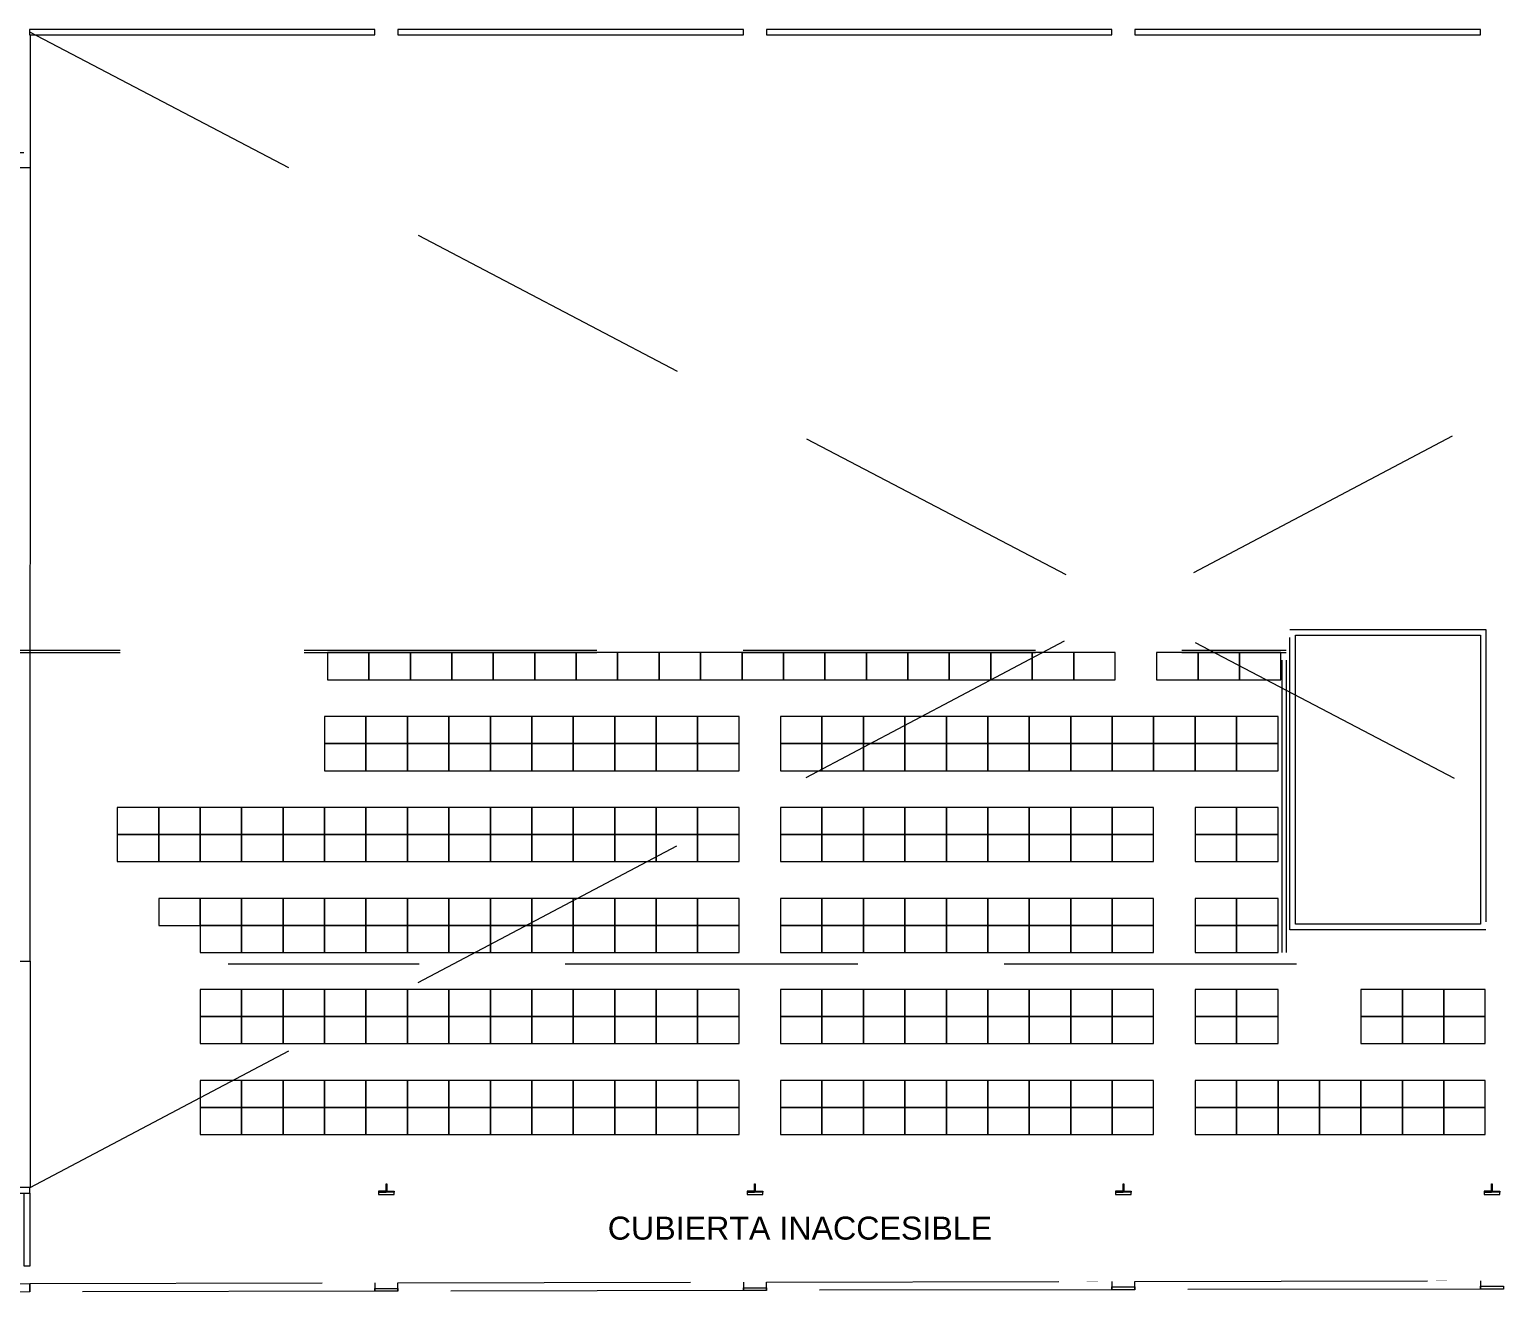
# Model space of a CAD drawing. Header units: millimetres. Extents: x 94 to 213, y 50 to 116.
# Drawn here: x 120.07 to 152.03, y 49.66 to 77.1 of the extents above; entities that cross this region are included whole.
import ezdxf

# ---------------------------------------------------------------- set-up
doc = ezdxf.new("R2010")
doc.units = ezdxf.units.MM
doc.linetypes.add('HIDDEN', pattern=[9.525, 6.35, -3.175])
for name, color, linetype, lineweight in [('OCASA_TODAS_r08$0$LINEA_DE_PROYECCION', 252, 'HIDDEN', 15), ('OCASA_TODAS_r08$0$MURO BLOQUE CEMENTO 12', 252, 'Continuous', 20), ('OCASA_TODAS_r08$0$MURO BLOQUE CEMENTO 18', 252, 'Continuous', 20), ('OCASA_TODAS_r08$0$REVOQUES', 251, 'Continuous', 15), ('OCASA_TODAS_r08$0$SOLADOS', 8, 'Continuous', 15)]:
    doc.layers.add(name, color=color, linetype=linetype, lineweight=lineweight)
doc.styles.add('OCASA_TODAS_r08$0$Standard', font='txt')

msp = doc.modelspace()

# ---------------------------------------------------------------- linework, layer by layer
at = {"layer": 'OCASA_TODAS_r08$0$LINEA_DE_PROYECCION'}
for p, q in [((120.072315, 77.051791), (167.822211, 52.022006)), ((120.09109, 51.946998, -0.000011), (167.572319, 77.051825)), ((119.724556, 63.620285, -0.000016), (122.03907, 63.620306, -0.000016)), ((126.03907, 63.620343, -0.000008), (147.355181, 63.620536, -0.000008)), ((147.265519, 57.047547, -0.000008), (147.265519, 63.727464, -0.000008)), ((147.365519, 57.047547, -0.000008), (147.365519, 63.827464, -0.000008)), ((119.724555, 63.563547, -0.000016), (122.03907, 63.563547, -0.000016)), ((126.03907, 63.563547, -0.000008), (147.355181, 63.563547, -0.000008)), ((116.507951, 56.862646), (120.09109, 56.862479)), ((120.09109, 56.862479), (120.09109, 51.946998)), ((147.580522, 56.799414, -0.000008), (124.386112, 56.799414, -0.000008))]:
    msp.add_line(p, q, dxfattribs=at)
for points, elevation in [([(147.435169, 64.063547), (151.691833, 64.063547), (151.691833, 57.542423), (147.435169, 57.542423)], -0.000008), ([(147.555169, 63.943547), (151.571833, 63.943547), (151.571833, 57.662423), (147.555169, 57.662423)], -0.000008), ([(127.812817, 52.023899), (127.812817, 52.023899), (127.812817, 51.865998), (127.652817, 51.865998), (127.652817, 51.845998), (127.812817, 51.845998)], -0.000011), ([(127.830099, 52.023899), (127.830099, 52.023899), (127.830099, 51.865998), (127.990099, 51.865998), (127.990099, 51.845998), (127.830099, 51.845998)], -0.000011)]:
    msp.add_lwpolyline(points, close=True, dxfattribs=dict(at, elevation=elevation))
for points, elevation in [([(127.441758, 63.563547), (126.541758, 63.563547), (126.541758, 62.975547), (127.441758, 62.975547), (127.441758, 63.563547)], -0.000008), ([(128.341758, 63.563547), (127.441758, 63.563547), (127.441758, 62.975547), (128.341758, 62.975547), (128.341758, 63.563547)], -0.000008), ([(129.241758, 63.563547), (128.341758, 63.563547), (128.341758, 62.975547), (129.241758, 62.975547), (129.241758, 63.563547)], -0.000008), ([(130.141758, 63.563547), (129.241758, 63.563547), (129.241758, 62.975547), (130.141758, 62.975547), (130.141758, 63.563547)], -0.000008), ([(131.041758, 63.563547), (130.141758, 63.563547), (130.141758, 62.975547), (131.041758, 62.975547), (131.041758, 63.563547)], -0.000008), ([(131.941758, 63.563547), (131.041758, 63.563547), (131.041758, 62.975547), (131.941758, 62.975547), (131.941758, 63.563547)], -0.000008), ([(132.841758, 63.563547), (131.941758, 63.563547), (131.941758, 62.975547), (132.841758, 62.975547), (132.841758, 63.563547)], -0.000008), ([(133.741758, 63.563547), (132.841758, 63.563547), (132.841758, 62.975547), (133.741758, 62.975547), (133.741758, 63.563547)], -0.000008), ([(134.641758, 63.563547), (133.741758, 63.563547), (133.741758, 62.975547), (134.641758, 62.975547), (134.641758, 63.563547)], -0.000008), ([(135.541758, 63.563547), (134.641758, 63.563547), (134.641758, 62.975547), (135.541758, 62.975547), (135.541758, 63.563547)], -0.000008), ([(136.441758, 63.563547), (135.541758, 63.563547), (135.541758, 62.975547), (136.441758, 62.975547), (136.441758, 63.563547)], -0.000008), ([(137.341758, 63.563547), (136.441758, 63.563547), (136.441758, 62.975547), (137.341758, 62.975547), (137.341758, 63.563547)], -0.000008), ([(138.241758, 63.563547), (137.341758, 63.563547), (137.341758, 62.975547), (138.241758, 62.975547), (138.241758, 63.563547)], -0.000008), ([(139.141758, 63.563547), (138.241758, 63.563547), (138.241758, 62.975547), (139.141758, 62.975547), (139.141758, 63.563547)], -0.000008), ([(140.041758, 63.563547), (139.141758, 63.563547), (139.141758, 62.975547), (140.041758, 62.975547), (140.041758, 63.563547)], -0.000008), ([(140.941758, 63.563547), (140.041758, 63.563547), (140.041758, 62.975547), (140.941758, 62.975547), (140.941758, 63.563547)], -0.000008), ([(141.841758, 63.563547), (140.941758, 63.563547), (140.941758, 62.975547), (141.841758, 62.975547), (141.841758, 63.563547)], -0.000008), ([(142.741758, 63.563547), (141.841758, 63.563547), (141.841758, 62.975547), (142.741758, 62.975547), (142.741758, 63.563547)], -0.000008), ([(143.641758, 63.563547), (142.741758, 63.563547), (142.741758, 62.975547), (143.641758, 62.975547), (143.641758, 63.563547)], -0.000008), ([(145.441758, 63.563547), (144.541758, 63.563547), (144.541758, 62.975547), (145.441758, 62.975547), (145.441758, 63.563547)], -0.000008), ([(146.341758, 63.563547), (145.441758, 63.563547), (145.441758, 62.975547), (146.341758, 62.975547), (146.341758, 63.563547)], -0.000008), ([(147.241758, 63.563547), (146.341758, 63.563547), (146.341758, 62.975547), (147.241758, 62.975547), (147.241758, 63.563547)], -0.000008), ([(127.377971, 62.175547), (126.477971, 62.175547), (126.477971, 61.587547), (127.377971, 61.587547), (127.377971, 62.175547)], -0.000008), ([(128.277971, 62.175547), (127.377971, 62.175547), (127.377971, 61.587547), (128.277971, 61.587547), (128.277971, 62.175547)], -0.000008), ([(129.177971, 62.175547), (128.277971, 62.175547), (128.277971, 61.587547), (129.177971, 61.587547), (129.177971, 62.175547)], -0.000008), ([(130.077971, 62.175547), (129.177971, 62.175547), (129.177971, 61.587547), (130.077971, 61.587547), (130.077971, 62.175547)], -0.000008), ([(130.977971, 62.175547), (130.077971, 62.175547), (130.077971, 61.587547), (130.977971, 61.587547), (130.977971, 62.175547)], -0.000008), ([(131.877971, 62.175547), (130.977971, 62.175547), (130.977971, 61.587547), (131.877971, 61.587547), (131.877971, 62.175547)], -0.000008), ([(132.777971, 62.175547), (131.877971, 62.175547), (131.877971, 61.587547), (132.777971, 61.587547), (132.777971, 62.175547)], -0.000008), ([(133.677971, 62.175547), (132.777971, 62.175547), (132.777971, 61.587547), (133.677971, 61.587547), (133.677971, 62.175547)], -0.000008), ([(134.577971, 62.175547), (133.677971, 62.175547), (133.677971, 61.587547), (134.577971, 61.587547), (134.577971, 62.175547)], -0.000008), ([(135.477971, 62.175547), (134.577971, 62.175547), (134.577971, 61.587547), (135.477971, 61.587547), (135.477971, 62.175547)], -0.000008), ([(137.277971, 62.175547), (136.377971, 62.175547), (136.377971, 61.587547), (137.277971, 61.587547), (137.277971, 62.175547)], -0.000008), ([(138.177971, 62.175547), (137.277971, 62.175547), (137.277971, 61.587547), (138.177971, 61.587547), (138.177971, 62.175547)], -0.000008), ([(139.077971, 62.175547), (138.177971, 62.175547), (138.177971, 61.587547), (139.077971, 61.587547), (139.077971, 62.175547)], -0.000008), ([(139.977971, 62.175547), (139.077971, 62.175547), (139.077971, 61.587547), (139.977971, 61.587547), (139.977971, 62.175547)], -0.000008), ([(140.877971, 62.175547), (139.977971, 62.175547), (139.977971, 61.587547), (140.877971, 61.587547), (140.877971, 62.175547)], -0.000008), ([(141.777971, 62.175547), (140.877971, 62.175547), (140.877971, 61.587547), (141.777971, 61.587547), (141.777971, 62.175547)], -0.000008), ([(142.677971, 62.175547), (141.777971, 62.175547), (141.777971, 61.587547), (142.677971, 61.587547), (142.677971, 62.175547)], -0.000008), ([(143.577971, 62.175547), (142.677971, 62.175547), (142.677971, 61.587547), (143.577971, 61.587547), (143.577971, 62.175547)], -0.000008), ([(144.477971, 62.175547), (143.577971, 62.175547), (143.577971, 61.587547), (144.477971, 61.587547), (144.477971, 62.175547)], -0.000008), ([(145.377971, 62.175547), (144.477971, 62.175547), (144.477971, 61.587547), (145.377971, 61.587547), (145.377971, 62.175547)], -0.000008), ([(146.277971, 62.175547), (145.377971, 62.175547), (145.377971, 61.587547), (146.277971, 61.587547), (146.277971, 62.175547)], -0.000008), ([(147.177971, 62.175547), (146.277971, 62.175547), (146.277971, 61.587547), (147.177971, 61.587547), (147.177971, 62.175547)], -0.000008), ([(127.377971, 61.587547), (126.477971, 61.587547), (126.477971, 60.999547), (127.377971, 60.999547), (127.377971, 61.587547)], -0.000008), ([(128.277971, 61.587547), (127.377971, 61.587547), (127.377971, 60.999547), (128.277971, 60.999547), (128.277971, 61.587547)], -0.000008), ([(129.177971, 61.587547), (128.277971, 61.587547), (128.277971, 60.999547), (129.177971, 60.999547), (129.177971, 61.587547)], -0.000008), ([(130.077971, 61.587547), (129.177971, 61.587547), (129.177971, 60.999547), (130.077971, 60.999547), (130.077971, 61.587547)], -0.000008), ([(130.977971, 61.587547), (130.077971, 61.587547), (130.077971, 60.999547), (130.977971, 60.999547), (130.977971, 61.587547)], -0.000008), ([(131.877971, 61.587547), (130.977971, 61.587547), (130.977971, 60.999547), (131.877971, 60.999547), (131.877971, 61.587547)], -0.000008), ([(132.777971, 61.587547), (131.877971, 61.587547), (131.877971, 60.999547), (132.777971, 60.999547), (132.777971, 61.587547)], -0.000008), ([(133.677971, 61.587547), (132.777971, 61.587547), (132.777971, 60.999547), (133.677971, 60.999547), (133.677971, 61.587547)], -0.000008), ([(134.577971, 61.587547), (133.677971, 61.587547), (133.677971, 60.999547), (134.577971, 60.999547), (134.577971, 61.587547)], -0.000008), ([(135.477971, 61.587547), (134.577971, 61.587547), (134.577971, 60.999547), (135.477971, 60.999547), (135.477971, 61.587547)], -0.000008), ([(137.277971, 61.587547), (136.377971, 61.587547), (136.377971, 60.999547), (137.277971, 60.999547), (137.277971, 61.587547)], -0.000008), ([(138.177971, 61.587547), (137.277971, 61.587547), (137.277971, 60.999547), (138.177971, 60.999547), (138.177971, 61.587547)], -0.000008), ([(139.077971, 61.587547), (138.177971, 61.587547), (138.177971, 60.999547), (139.077971, 60.999547), (139.077971, 61.587547)], -0.000008), ([(139.977971, 61.587547), (139.077971, 61.587547), (139.077971, 60.999547), (139.977971, 60.999547), (139.977971, 61.587547)], -0.000008), ([(140.877971, 61.587547), (139.977971, 61.587547), (139.977971, 60.999547), (140.877971, 60.999547), (140.877971, 61.587547)], -0.000008), ([(141.777971, 61.587547), (140.877971, 61.587547), (140.877971, 60.999547), (141.777971, 60.999547), (141.777971, 61.587547)], -0.000008), ([(142.677971, 61.587547), (141.777971, 61.587547), (141.777971, 60.999547), (142.677971, 60.999547), (142.677971, 61.587547)], -0.000008), ([(143.577971, 61.587547), (142.677971, 61.587547), (142.677971, 60.999547), (143.577971, 60.999547), (143.577971, 61.587547)], -0.000008), ([(144.477971, 61.587547), (143.577971, 61.587547), (143.577971, 60.999547), (144.477971, 60.999547), (144.477971, 61.587547)], -0.000008), ([(145.377971, 61.587547), (144.477971, 61.587547), (144.477971, 60.999547), (145.377971, 60.999547), (145.377971, 61.587547)], -0.000008), ([(146.277971, 61.587547), (145.377971, 61.587547), (145.377971, 60.999547), (146.277971, 60.999547), (146.277971, 61.587547)], -0.000008), ([(147.177971, 61.587547), (146.277971, 61.587547), (146.277971, 60.999547), (147.177971, 60.999547), (147.177971, 61.587547)], -0.000008), ([(122.877971, 60.199547), (121.977971, 60.199547), (121.977971, 59.611547), (122.877971, 59.611547), (122.877971, 60.199547)], -0.000008), ([(123.777971, 60.199547), (122.877971, 60.199547), (122.877971, 59.611547), (123.777971, 59.611547), (123.777971, 60.199547)], -0.000008), ([(124.677971, 60.199547), (123.777971, 60.199547), (123.777971, 59.611547), (124.677971, 59.611547), (124.677971, 60.199547)], -0.000008), ([(125.577971, 60.199547), (124.677971, 60.199547), (124.677971, 59.611547), (125.577971, 59.611547), (125.577971, 60.199547)], -0.000008), ([(126.477971, 60.199547), (125.577971, 60.199547), (125.577971, 59.611547), (126.477971, 59.611547), (126.477971, 60.199547)], -0.000008), ([(127.377971, 60.199547), (126.477971, 60.199547), (126.477971, 59.611547), (127.377971, 59.611547), (127.377971, 60.199547)], -0.000008), ([(128.277971, 60.199547), (127.377971, 60.199547), (127.377971, 59.611547), (128.277971, 59.611547), (128.277971, 60.199547)], -0.000008), ([(129.177971, 60.199547), (128.277971, 60.199547), (128.277971, 59.611547), (129.177971, 59.611547), (129.177971, 60.199547)], -0.000008), ([(130.077971, 60.199547), (129.177971, 60.199547), (129.177971, 59.611547), (130.077971, 59.611547), (130.077971, 60.199547)], -0.000008), ([(130.977971, 60.199547), (130.077971, 60.199547), (130.077971, 59.611547), (130.977971, 59.611547), (130.977971, 60.199547)], -0.000008), ([(131.877971, 60.199547), (130.977971, 60.199547), (130.977971, 59.611547), (131.877971, 59.611547), (131.877971, 60.199547)], -0.000008), ([(132.777971, 60.199547), (131.877971, 60.199547), (131.877971, 59.611547), (132.777971, 59.611547), (132.777971, 60.199547)], -0.000008), ([(133.677971, 60.199547), (132.777971, 60.199547), (132.777971, 59.611547), (133.677971, 59.611547), (133.677971, 60.199547)], -0.000008), ([(134.577971, 60.199547), (133.677971, 60.199547), (133.677971, 59.611547), (134.577971, 59.611547), (134.577971, 60.199547)], -0.000008), ([(135.477971, 60.199547), (134.577971, 60.199547), (134.577971, 59.611547), (135.477971, 59.611547), (135.477971, 60.199547)], -0.000008), ([(137.277971, 60.199547), (136.377971, 60.199547), (136.377971, 59.611547), (137.277971, 59.611547), (137.277971, 60.199547)], -0.000008), ([(138.177971, 60.199547), (137.277971, 60.199547), (137.277971, 59.611547), (138.177971, 59.611547), (138.177971, 60.199547)], -0.000008), ([(139.077971, 60.199547), (138.177971, 60.199547), (138.177971, 59.611547), (139.077971, 59.611547), (139.077971, 60.199547)], -0.000008), ([(139.977971, 60.199547), (139.077971, 60.199547), (139.077971, 59.611547), (139.977971, 59.611547), (139.977971, 60.199547)], -0.000008), ([(140.877971, 60.199547), (139.977971, 60.199547), (139.977971, 59.611547), (140.877971, 59.611547), (140.877971, 60.199547)], -0.000008), ([(141.777971, 60.199547), (140.877971, 60.199547), (140.877971, 59.611547), (141.777971, 59.611547), (141.777971, 60.199547)], -0.000008), ([(142.677971, 60.199547), (141.777971, 60.199547), (141.777971, 59.611547), (142.677971, 59.611547), (142.677971, 60.199547)], -0.000008), ([(143.577971, 60.199547), (142.677971, 60.199547), (142.677971, 59.611547), (143.577971, 59.611547), (143.577971, 60.199547)], -0.000008), ([(144.477971, 60.199547), (143.577971, 60.199547), (143.577971, 59.611547), (144.477971, 59.611547), (144.477971, 60.199547)], -0.000008), ([(146.277971, 60.199685), (145.377971, 60.199685), (145.377971, 59.611685), (146.277971, 59.611685), (146.277971, 60.199685)], -0.000008), ([(147.177971, 60.199685), (146.277971, 60.199685), (146.277971, 59.611685), (147.177971, 59.611685), (147.177971, 60.199685)], -0.000008), ([(122.877971, 59.611547), (121.977971, 59.611547), (121.977971, 59.023547), (122.877971, 59.023547), (122.877971, 59.611547)], -0.000008), ([(123.777971, 59.611547), (122.877971, 59.611547), (122.877971, 59.023547), (123.777971, 59.023547), (123.777971, 59.611547)], -0.000008), ([(124.677971, 59.611547), (123.777971, 59.611547), (123.777971, 59.023547), (124.677971, 59.023547), (124.677971, 59.611547)], -0.000008), ([(125.577971, 59.611547), (124.677971, 59.611547), (124.677971, 59.023547), (125.577971, 59.023547), (125.577971, 59.611547)], -0.000008), ([(126.477971, 59.611547), (125.577971, 59.611547), (125.577971, 59.023547), (126.477971, 59.023547), (126.477971, 59.611547)], -0.000008), ([(127.377971, 59.611547), (126.477971, 59.611547), (126.477971, 59.023547), (127.377971, 59.023547), (127.377971, 59.611547)], -0.000008), ([(128.277971, 59.611547), (127.377971, 59.611547), (127.377971, 59.023547), (128.277971, 59.023547), (128.277971, 59.611547)], -0.000008), ([(129.177971, 59.611547), (128.277971, 59.611547), (128.277971, 59.023547), (129.177971, 59.023547), (129.177971, 59.611547)], -0.000008), ([(130.077971, 59.611547), (129.177971, 59.611547), (129.177971, 59.023547), (130.077971, 59.023547), (130.077971, 59.611547)], -0.000008), ([(130.977971, 59.611547), (130.077971, 59.611547), (130.077971, 59.023547), (130.977971, 59.023547), (130.977971, 59.611547)], -0.000008), ([(131.877971, 59.611547), (130.977971, 59.611547), (130.977971, 59.023547), (131.877971, 59.023547), (131.877971, 59.611547)], -0.000008), ([(132.777971, 59.611547), (131.877971, 59.611547), (131.877971, 59.023547), (132.777971, 59.023547), (132.777971, 59.611547)], -0.000008), ([(133.677971, 59.611547), (132.777971, 59.611547), (132.777971, 59.023547), (133.677971, 59.023547), (133.677971, 59.611547)], -0.000008), ([(134.577971, 59.611547), (133.677971, 59.611547), (133.677971, 59.023547), (134.577971, 59.023547), (134.577971, 59.611547)], -0.000008), ([(135.477971, 59.611547), (134.577971, 59.611547), (134.577971, 59.023547), (135.477971, 59.023547), (135.477971, 59.611547)], -0.000008), ([(137.277971, 59.611547), (136.377971, 59.611547), (136.377971, 59.023547), (137.277971, 59.023547), (137.277971, 59.611547)], -0.000008), ([(138.177971, 59.611547), (137.277971, 59.611547), (137.277971, 59.023547), (138.177971, 59.023547), (138.177971, 59.611547)], -0.000008), ([(139.077971, 59.611547), (138.177971, 59.611547), (138.177971, 59.023547), (139.077971, 59.023547), (139.077971, 59.611547)], -0.000008), ([(139.977971, 59.611547), (139.077971, 59.611547), (139.077971, 59.023547), (139.977971, 59.023547), (139.977971, 59.611547)], -0.000008), ([(140.877971, 59.611547), (139.977971, 59.611547), (139.977971, 59.023547), (140.877971, 59.023547), (140.877971, 59.611547)], -0.000008), ([(141.777971, 59.611547), (140.877971, 59.611547), (140.877971, 59.023547), (141.777971, 59.023547), (141.777971, 59.611547)], -0.000008), ([(142.677971, 59.611547), (141.777971, 59.611547), (141.777971, 59.023547), (142.677971, 59.023547), (142.677971, 59.611547)], -0.000008), ([(143.577971, 59.611547), (142.677971, 59.611547), (142.677971, 59.023547), (143.577971, 59.023547), (143.577971, 59.611547)], -0.000008), ([(144.477971, 59.611547), (143.577971, 59.611547), (143.577971, 59.023547), (144.477971, 59.023547), (144.477971, 59.611547)], -0.000008), ([(146.277971, 59.611685), (145.377971, 59.611685), (145.377971, 59.023685), (146.277971, 59.023685), (146.277971, 59.611685)], -0.000008), ([(147.177971, 59.611685), (146.277971, 59.611685), (146.277971, 59.023685), (147.177971, 59.023685), (147.177971, 59.611685)], -0.000008), ([(123.777971, 58.223547), (122.877971, 58.223547), (122.877971, 57.635547), (123.777971, 57.635547), (123.777971, 58.223547)], -0.000008), ([(124.677971, 58.223547), (123.777971, 58.223547), (123.777971, 57.635547), (124.677971, 57.635547), (124.677971, 58.223547)], -0.000008), ([(125.577971, 58.223547), (124.677971, 58.223547), (124.677971, 57.635547), (125.577971, 57.635547), (125.577971, 58.223547)], -0.000008), ([(126.477971, 58.223547), (125.577971, 58.223547), (125.577971, 57.635547), (126.477971, 57.635547), (126.477971, 58.223547)], -0.000008), ([(127.377971, 58.223547), (126.477971, 58.223547), (126.477971, 57.635547), (127.377971, 57.635547), (127.377971, 58.223547)], -0.000008), ([(128.277971, 58.223547), (127.377971, 58.223547), (127.377971, 57.635547), (128.277971, 57.635547), (128.277971, 58.223547)], -0.000008), ([(129.177971, 58.223547), (128.277971, 58.223547), (128.277971, 57.635547), (129.177971, 57.635547), (129.177971, 58.223547)], -0.000008), ([(130.077971, 58.223547), (129.177971, 58.223547), (129.177971, 57.635547), (130.077971, 57.635547), (130.077971, 58.223547)], -0.000008), ([(130.977971, 58.223547), (130.077971, 58.223547), (130.077971, 57.635547), (130.977971, 57.635547), (130.977971, 58.223547)], -0.000008), ([(131.877971, 58.223547), (130.977971, 58.223547), (130.977971, 57.635547), (131.877971, 57.635547), (131.877971, 58.223547)], -0.000008), ([(132.777971, 58.223547), (131.877971, 58.223547), (131.877971, 57.635547), (132.777971, 57.635547), (132.777971, 58.223547)], -0.000008), ([(133.677971, 58.223547), (132.777971, 58.223547), (132.777971, 57.635547), (133.677971, 57.635547), (133.677971, 58.223547)], -0.000008), ([(134.577971, 58.223547), (133.677971, 58.223547), (133.677971, 57.635547), (134.577971, 57.635547), (134.577971, 58.223547)], -0.000008), ([(135.477971, 58.223547), (134.577971, 58.223547), (134.577971, 57.635547), (135.477971, 57.635547), (135.477971, 58.223547)], -0.000008), ([(137.277971, 58.223547), (136.377971, 58.223547), (136.377971, 57.635547), (137.277971, 57.635547), (137.277971, 58.223547)], -0.000008), ([(138.177971, 58.223547), (137.277971, 58.223547), (137.277971, 57.635547), (138.177971, 57.635547), (138.177971, 58.223547)], -0.000008), ([(139.077971, 58.223547), (138.177971, 58.223547), (138.177971, 57.635547), (139.077971, 57.635547), (139.077971, 58.223547)], -0.000008), ([(139.977971, 58.223547), (139.077971, 58.223547), (139.077971, 57.635547), (139.977971, 57.635547), (139.977971, 58.223547)], -0.000008), ([(140.877971, 58.223547), (139.977971, 58.223547), (139.977971, 57.635547), (140.877971, 57.635547), (140.877971, 58.223547)], -0.000008), ([(141.777971, 58.223547), (140.877971, 58.223547), (140.877971, 57.635547), (141.777971, 57.635547), (141.777971, 58.223547)], -0.000008), ([(142.677971, 58.223547), (141.777971, 58.223547), (141.777971, 57.635547), (142.677971, 57.635547), (142.677971, 58.223547)], -0.000008), ([(143.577971, 58.223547), (142.677971, 58.223547), (142.677971, 57.635547), (143.577971, 57.635547), (143.577971, 58.223547)], -0.000008), ([(144.477971, 58.223547), (143.577971, 58.223547), (143.577971, 57.635547), (144.477971, 57.635547), (144.477971, 58.223547)], -0.000008), ([(146.277971, 58.223547), (145.377971, 58.223547), (145.377971, 57.635547), (146.277971, 57.635547), (146.277971, 58.223547)], -0.000008), ([(147.177971, 58.223547), (146.277971, 58.223547), (146.277971, 57.635547), (147.177971, 57.635547), (147.177971, 58.223547)], -0.000008), ([(124.677966, 57.635547), (123.777966, 57.635547), (123.777966, 57.047547), (124.677966, 57.047547), (124.677966, 57.635547)], -0.000008), ([(125.577966, 57.635547), (124.677966, 57.635547), (124.677966, 57.047547), (125.577966, 57.047547), (125.577966, 57.635547)], -0.000008), ([(126.477966, 57.635547), (125.577966, 57.635547), (125.577966, 57.047547), (126.477966, 57.047547), (126.477966, 57.635547)], -0.000008), ([(127.377966, 57.635547), (126.477966, 57.635547), (126.477966, 57.047547), (127.377966, 57.047547), (127.377966, 57.635547)], -0.000008), ([(128.277966, 57.635547), (127.377966, 57.635547), (127.377966, 57.047547), (128.277966, 57.047547), (128.277966, 57.635547)], -0.000008), ([(129.177966, 57.635547), (128.277966, 57.635547), (128.277966, 57.047547), (129.177966, 57.047547), (129.177966, 57.635547)], -0.000008), ([(130.077966, 57.635547), (129.177966, 57.635547), (129.177966, 57.047547), (130.077966, 57.047547), (130.077966, 57.635547)], -0.000008), ([(130.977966, 57.635547), (130.077966, 57.635547), (130.077966, 57.047547), (130.977966, 57.047547), (130.977966, 57.635547)], -0.000008), ([(131.877966, 57.635547), (130.977966, 57.635547), (130.977966, 57.047547), (131.877966, 57.047547), (131.877966, 57.635547)], -0.000008), ([(132.777966, 57.635547), (131.877966, 57.635547), (131.877966, 57.047547), (132.777966, 57.047547), (132.777966, 57.635547)], -0.000008), ([(133.677966, 57.635547), (132.777966, 57.635547), (132.777966, 57.047547), (133.677966, 57.047547), (133.677966, 57.635547)], -0.000008), ([(134.577966, 57.635547), (133.677966, 57.635547), (133.677966, 57.047547), (134.577966, 57.047547), (134.577966, 57.635547)], -0.000008), ([(135.477966, 57.635547), (134.577966, 57.635547), (134.577966, 57.047547), (135.477966, 57.047547), (135.477966, 57.635547)], -0.000008), ([(137.277966, 57.635547), (136.377966, 57.635547), (136.377966, 57.047547), (137.277966, 57.047547), (137.277966, 57.635547)], -0.000008), ([(138.177966, 57.635547), (137.277966, 57.635547), (137.277966, 57.047547), (138.177966, 57.047547), (138.177966, 57.635547)], -0.000008), ([(139.077966, 57.635547), (138.177966, 57.635547), (138.177966, 57.047547), (139.077966, 57.047547), (139.077966, 57.635547)], -0.000008), ([(139.977966, 57.635547), (139.077966, 57.635547), (139.077966, 57.047547), (139.977966, 57.047547), (139.977966, 57.635547)], -0.000008), ([(140.877966, 57.635547), (139.977966, 57.635547), (139.977966, 57.047547), (140.877966, 57.047547), (140.877966, 57.635547)], -0.000008), ([(141.877966, 57.635547), (140.877966, 57.635547), (140.877966, 57.047547), (141.777966, 57.047547), (141.777966, 57.635547)], -0.000008), ([(142.677966, 57.635547), (141.777966, 57.635547), (141.777966, 57.047547), (142.677966, 57.047547), (142.677966, 57.635547)], -0.000008), ([(143.677966, 57.635547), (142.677966, 57.635547), (142.677966, 57.047547), (143.577966, 57.047547), (143.577966, 57.635547)], -0.000008), ([(144.477971, 57.635408), (143.577971, 57.635408), (143.577971, 57.047408), (144.477971, 57.047408), (144.477971, 57.635408)], -0.000008), ([(146.277971, 57.635547), (145.377971, 57.635547), (145.377971, 57.047547), (146.277971, 57.047547), (146.277971, 57.635547)], -0.000008), ([(147.177971, 57.635547), (146.277971, 57.635547), (146.277971, 57.047547), (147.177971, 57.047547), (147.177971, 57.635547)], -0.000008), ([(124.677966, 56.247547), (123.777966, 56.247547), (123.777966, 55.659547), (124.677966, 55.659547), (124.677966, 56.247547)], -0.000008), ([(125.577966, 56.247547), (124.677966, 56.247547), (124.677966, 55.659547), (125.577966, 55.659547), (125.577966, 56.247547)], -0.000008), ([(126.477966, 56.247547), (125.577966, 56.247547), (125.577966, 55.659547), (126.477966, 55.659547), (126.477966, 56.247547)], -0.000008), ([(127.377966, 56.247547), (126.477966, 56.247547), (126.477966, 55.659547), (127.377966, 55.659547), (127.377966, 56.247547)], -0.000008), ([(128.277966, 56.247547), (127.377966, 56.247547), (127.377966, 55.659547), (128.277966, 55.659547), (128.277966, 56.247547)], -0.000008), ([(129.177966, 56.247547), (128.277966, 56.247547), (128.277966, 55.659547), (129.177966, 55.659547), (129.177966, 56.247547)], -0.000008), ([(130.077966, 56.247547), (129.177966, 56.247547), (129.177966, 55.659547), (130.077966, 55.659547), (130.077966, 56.247547)], -0.000008), ([(130.977966, 56.247547), (130.077966, 56.247547), (130.077966, 55.659547), (130.977966, 55.659547), (130.977966, 56.247547)], -0.000008), ([(131.877966, 56.247547), (130.977966, 56.247547), (130.977966, 55.659547), (131.877966, 55.659547), (131.877966, 56.247547)], -0.000008), ([(132.777966, 56.247547), (131.877966, 56.247547), (131.877966, 55.659547), (132.777966, 55.659547), (132.777966, 56.247547)], -0.000008), ([(133.677966, 56.247547), (132.777966, 56.247547), (132.777966, 55.659547), (133.677966, 55.659547), (133.677966, 56.247547)], -0.000008), ([(134.577966, 56.247547), (133.677966, 56.247547), (133.677966, 55.659547), (134.577966, 55.659547), (134.577966, 56.247547)], -0.000008), ([(135.477966, 56.247547), (134.577966, 56.247547), (134.577966, 55.659547), (135.477966, 55.659547), (135.477966, 56.247547)], -0.000008), ([(137.277966, 56.247547), (136.377966, 56.247547), (136.377966, 55.659547), (137.277966, 55.659547), (137.277966, 56.247547)], -0.000008), ([(138.177966, 56.247547), (137.277966, 56.247547), (137.277966, 55.659547), (138.177966, 55.659547), (138.177966, 56.247547)], -0.000008), ([(139.077966, 56.247547), (138.177966, 56.247547), (138.177966, 55.659547), (139.077966, 55.659547), (139.077966, 56.247547)], -0.000008), ([(139.977966, 56.247547), (139.077966, 56.247547), (139.077966, 55.659547), (139.977966, 55.659547), (139.977966, 56.247547)], -0.000008), ([(140.877966, 56.247547), (139.977966, 56.247547), (139.977966, 55.659547), (140.877966, 55.659547), (140.877966, 56.247547)], -0.000008), ([(141.777966, 56.247547), (140.877966, 56.247547), (140.877966, 55.659547), (141.777966, 55.659547), (141.777966, 56.247547)], -0.000008), ([(142.677966, 56.247547), (141.777966, 56.247547), (141.777966, 55.659547), (142.677966, 55.659547), (142.677966, 56.247547)], -0.000008), ([(143.577966, 56.247547), (142.677966, 56.247547), (142.677966, 55.659547), (143.577966, 55.659547), (143.577966, 56.247547)], -0.000008), ([(144.477966, 56.247547), (143.577966, 56.247547), (143.577966, 55.659547), (144.477966, 55.659547), (144.477966, 56.247547)], -0.000008), ([(146.277971, 56.247547), (145.377971, 56.247547), (145.377971, 55.659547), (146.277971, 55.659547), (146.277971, 56.247547)], -0.000008), ([(147.177971, 56.247547), (146.277971, 56.247547), (146.277971, 55.659547), (147.177971, 55.659547), (147.177971, 56.247547)], -0.000008), ([(149.877971, 56.247547), (148.977971, 56.247547), (148.977971, 55.659547), (149.877971, 55.659547), (149.877971, 56.247547)], -0.000008), ([(150.777971, 56.247547), (149.877971, 56.247547), (149.877971, 55.659547), (150.777971, 55.659547), (150.777971, 56.247547)], -0.000008), ([(151.677971, 56.247547), (150.777971, 56.247547), (150.777971, 55.659547), (151.677971, 55.659547), (151.677971, 56.247547)], -0.000008), ([(124.677966, 55.659547), (123.777966, 55.659547), (123.777966, 55.071547), (124.677966, 55.071547), (124.677966, 55.659547)], -0.000008), ([(125.577966, 55.659547), (124.677966, 55.659547), (124.677966, 55.071547), (125.577966, 55.071547), (125.577966, 55.659547)], -0.000008), ([(126.477966, 55.659547), (125.577966, 55.659547), (125.577966, 55.071547), (126.477966, 55.071547), (126.477966, 55.659547)], -0.000008), ([(127.377966, 55.659547), (126.477966, 55.659547), (126.477966, 55.071547), (127.377966, 55.071547), (127.377966, 55.659547)], -0.000008), ([(128.277966, 55.659547), (127.377966, 55.659547), (127.377966, 55.071547), (128.277966, 55.071547), (128.277966, 55.659547)], -0.000008), ([(129.177966, 55.659547), (128.277966, 55.659547), (128.277966, 55.071547), (129.177966, 55.071547), (129.177966, 55.659547)], -0.000008), ([(130.077966, 55.659547), (129.177966, 55.659547), (129.177966, 55.071547), (130.077966, 55.071547), (130.077966, 55.659547)], -0.000008), ([(130.977966, 55.659547), (130.077966, 55.659547), (130.077966, 55.071547), (130.977966, 55.071547), (130.977966, 55.659547)], -0.000008), ([(131.877966, 55.659547), (130.977966, 55.659547), (130.977966, 55.071547), (131.877966, 55.071547), (131.877966, 55.659547)], -0.000008), ([(132.777966, 55.659547), (131.877966, 55.659547), (131.877966, 55.071547), (132.777966, 55.071547), (132.777966, 55.659547)], -0.000008), ([(133.677966, 55.659547), (132.777966, 55.659547), (132.777966, 55.071547), (133.677966, 55.071547), (133.677966, 55.659547)], -0.000008), ([(134.577966, 55.659547), (133.677966, 55.659547), (133.677966, 55.071547), (134.577966, 55.071547), (134.577966, 55.659547)], -0.000008), ([(135.477966, 55.659547), (134.577966, 55.659547), (134.577966, 55.071547), (135.477966, 55.071547), (135.477966, 55.659547)], -0.000008), ([(137.277966, 55.659547), (136.377966, 55.659547), (136.377966, 55.071547), (137.277966, 55.071547), (137.277966, 55.659547)], -0.000008), ([(138.177966, 55.659547), (137.277966, 55.659547), (137.277966, 55.071547), (138.177966, 55.071547), (138.177966, 55.659547)], -0.000008), ([(139.077966, 55.659547), (138.177966, 55.659547), (138.177966, 55.071547), (139.077966, 55.071547), (139.077966, 55.659547)], -0.000008), ([(139.977966, 55.659547), (139.077966, 55.659547), (139.077966, 55.071547), (139.977966, 55.071547), (139.977966, 55.659547)], -0.000008), ([(140.877966, 55.659547), (139.977966, 55.659547), (139.977966, 55.071547), (140.877966, 55.071547), (140.877966, 55.659547)], -0.000008), ([(141.777966, 55.659547), (140.877966, 55.659547), (140.877966, 55.071547), (141.777966, 55.071547), (141.777966, 55.659547)], -0.000008), ([(142.677966, 55.659547), (141.777966, 55.659547), (141.777966, 55.071547), (142.677966, 55.071547), (142.677966, 55.659547)], -0.000008), ([(143.577966, 55.659547), (142.677966, 55.659547), (142.677966, 55.071547), (143.577966, 55.071547), (143.577966, 55.659547)], -0.000008), ([(144.477966, 55.659547), (143.577966, 55.659547), (143.577966, 55.071547), (144.477966, 55.071547), (144.477966, 55.659547)], -0.000008), ([(146.277971, 55.659547), (145.377971, 55.659547), (145.377971, 55.071547), (146.277971, 55.071547), (146.277971, 55.659547)], -0.000008), ([(147.177971, 55.659547), (146.277971, 55.659547), (146.277971, 55.071547), (147.177971, 55.071547), (147.177971, 55.659547)], -0.000008), ([(149.877971, 55.659547), (148.977971, 55.659547), (148.977971, 55.071547), (149.877971, 55.071547), (149.877971, 55.659547)], -0.000008), ([(150.777971, 55.659547), (149.877971, 55.659547), (149.877971, 55.071547), (150.777971, 55.071547), (150.777971, 55.659547)], -0.000008), ([(151.677971, 55.659547), (150.777971, 55.659547), (150.777971, 55.071547), (151.677971, 55.071547), (151.677971, 55.659547)], -0.000008), ([(124.677966, 54.271547), (123.777966, 54.271547), (123.777966, 53.683547), (124.677966, 53.683547), (124.677966, 54.271547)], -0.000008), ([(125.577966, 54.271547), (124.677966, 54.271547), (124.677966, 53.683547), (125.577966, 53.683547), (125.577966, 54.271547)], -0.000008), ([(126.477966, 54.271547), (125.577966, 54.271547), (125.577966, 53.683547), (126.477966, 53.683547), (126.477966, 54.271547)], -0.000008), ([(127.377966, 54.271547), (126.477966, 54.271547), (126.477966, 53.683547), (127.377966, 53.683547), (127.377966, 54.271547)], -0.000008), ([(128.277966, 54.271547), (127.377966, 54.271547), (127.377966, 53.683547), (128.277966, 53.683547), (128.277966, 54.271547)], -0.000008), ([(129.177966, 54.271547), (128.277966, 54.271547), (128.277966, 53.683547), (129.177966, 53.683547), (129.177966, 54.271547)], -0.000008), ([(130.077966, 54.271547), (129.177966, 54.271547), (129.177966, 53.683547), (130.077966, 53.683547), (130.077966, 54.271547)], -0.000008), ([(130.977966, 54.271547), (130.077966, 54.271547), (130.077966, 53.683547), (130.977966, 53.683547), (130.977966, 54.271547)], -0.000008), ([(131.877966, 54.271547), (130.977966, 54.271547), (130.977966, 53.683547), (131.877966, 53.683547), (131.877966, 54.271547)], -0.000008), ([(132.777966, 54.271547), (131.877966, 54.271547), (131.877966, 53.683547), (132.777966, 53.683547), (132.777966, 54.271547)], -0.000008), ([(133.677966, 54.271547), (132.777966, 54.271547), (132.777966, 53.683547), (133.677966, 53.683547), (133.677966, 54.271547)], -0.000008), ([(134.577966, 54.271547), (133.677966, 54.271547), (133.677966, 53.683547), (134.577966, 53.683547), (134.577966, 54.271547)], -0.000008), ([(135.477966, 54.271547), (134.577966, 54.271547), (134.577966, 53.683547), (135.477966, 53.683547), (135.477966, 54.271547)], -0.000008), ([(137.277966, 54.271547), (136.377966, 54.271547), (136.377966, 53.683547), (137.277966, 53.683547), (137.277966, 54.271547)], -0.000008), ([(138.177966, 54.271547), (137.277966, 54.271547), (137.277966, 53.683547), (138.177966, 53.683547), (138.177966, 54.271547)], -0.000008), ([(139.077966, 54.271547), (138.177966, 54.271547), (138.177966, 53.683547), (139.077966, 53.683547), (139.077966, 54.271547)], -0.000008), ([(139.977966, 54.271547), (139.077966, 54.271547), (139.077966, 53.683547), (139.977966, 53.683547), (139.977966, 54.271547)], -0.000008), ([(140.877966, 54.271547), (139.977966, 54.271547), (139.977966, 53.683547), (140.877966, 53.683547), (140.877966, 54.271547)], -0.000008), ([(141.777966, 54.271547), (140.877966, 54.271547), (140.877966, 53.683547), (141.777966, 53.683547), (141.777966, 54.271547)], -0.000008), ([(142.677966, 54.271547), (141.777966, 54.271547), (141.777966, 53.683547), (142.677966, 53.683547), (142.677966, 54.271547)], -0.000008), ([(143.577966, 54.271547), (142.677966, 54.271547), (142.677966, 53.683547), (143.577966, 53.683547), (143.577966, 54.271547)], -0.000008), ([(144.477966, 54.271547), (143.577966, 54.271547), (143.577966, 53.683547), (144.477966, 53.683547), (144.477966, 54.271547)], -0.000008), ([(146.277971, 54.271547), (145.377971, 54.271547), (145.377971, 53.683547), (146.277971, 53.683547), (146.277971, 54.271547)], -0.000008), ([(147.177971, 54.271547), (146.277971, 54.271547), (146.277971, 53.683547), (147.177971, 53.683547), (147.177971, 54.271547)], -0.000008), ([(148.077971, 54.271547), (147.177971, 54.271547), (147.177971, 53.683547), (148.077971, 53.683547), (148.077971, 54.271547)], -0.000008), ([(148.977971, 54.271547), (148.077971, 54.271547), (148.077971, 53.683547), (148.977971, 53.683547), (148.977971, 54.271547)], -0.000008), ([(149.877971, 54.271547), (148.977971, 54.271547), (148.977971, 53.683547), (149.877971, 53.683547), (149.877971, 54.271547)], -0.000008), ([(150.777971, 54.271547), (149.877971, 54.271547), (149.877971, 53.683547), (150.777971, 53.683547), (150.777971, 54.271547)], -0.000008), ([(151.677971, 54.271547), (150.777971, 54.271547), (150.777971, 53.683547), (151.677971, 53.683547), (151.677971, 54.271547)], -0.000008), ([(124.677966, 53.683547), (123.777966, 53.683547), (123.777966, 53.095547), (124.677966, 53.095547), (124.677966, 53.683547)], -0.000008), ([(125.577966, 53.683547), (124.677966, 53.683547), (124.677966, 53.095547), (125.577966, 53.095547), (125.577966, 53.683547)], -0.000008), ([(126.477966, 53.683547), (125.577966, 53.683547), (125.577966, 53.095547), (126.477966, 53.095547), (126.477966, 53.683547)], -0.000008), ([(127.377966, 53.683547), (126.477966, 53.683547), (126.477966, 53.095547), (127.377966, 53.095547), (127.377966, 53.683547)], -0.000008), ([(128.277966, 53.683547), (127.377966, 53.683547), (127.377966, 53.095547), (128.277966, 53.095547), (128.277966, 53.683547)], -0.000008), ([(129.177966, 53.683547), (128.277966, 53.683547), (128.277966, 53.095547), (129.177966, 53.095547), (129.177966, 53.683547)], -0.000008), ([(130.077966, 53.683547), (129.177966, 53.683547), (129.177966, 53.095547), (130.077966, 53.095547), (130.077966, 53.683547)], -0.000008), ([(130.977966, 53.683547), (130.077966, 53.683547), (130.077966, 53.095547), (130.977966, 53.095547), (130.977966, 53.683547)], -0.000008), ([(131.877966, 53.683547), (130.977966, 53.683547), (130.977966, 53.095547), (131.877966, 53.095547), (131.877966, 53.683547)], -0.000008), ([(132.777966, 53.683547), (131.877966, 53.683547), (131.877966, 53.095547), (132.777966, 53.095547), (132.777966, 53.683547)], -0.000008), ([(133.677966, 53.683547), (132.777966, 53.683547), (132.777966, 53.095547), (133.677966, 53.095547), (133.677966, 53.683547)], -0.000008), ([(134.577966, 53.683547), (133.677966, 53.683547), (133.677966, 53.095547), (134.577966, 53.095547), (134.577966, 53.683547)], -0.000008), ([(135.477966, 53.683547), (134.577966, 53.683547), (134.577966, 53.095547), (135.477966, 53.095547), (135.477966, 53.683547)], -0.000008), ([(137.277966, 53.683547), (136.377966, 53.683547), (136.377966, 53.095547), (137.277966, 53.095547), (137.277966, 53.683547)], -0.000008), ([(138.177966, 53.683547), (137.277966, 53.683547), (137.277966, 53.095547), (138.177966, 53.095547), (138.177966, 53.683547)], -0.000008), ([(139.077966, 53.683547), (138.177966, 53.683547), (138.177966, 53.095547), (139.077966, 53.095547), (139.077966, 53.683547)], -0.000008), ([(139.977966, 53.683547), (139.077966, 53.683547), (139.077966, 53.095547), (139.977966, 53.095547), (139.977966, 53.683547)], -0.000008), ([(140.877966, 53.683547), (139.977966, 53.683547), (139.977966, 53.095547), (140.877966, 53.095547), (140.877966, 53.683547)], -0.000008), ([(141.777966, 53.683547), (140.877966, 53.683547), (140.877966, 53.095547), (141.777966, 53.095547), (141.777966, 53.683547)], -0.000008), ([(142.677966, 53.683547), (141.777966, 53.683547), (141.777966, 53.095547), (142.677966, 53.095547), (142.677966, 53.683547)], -0.000008), ([(143.577966, 53.683547), (142.677966, 53.683547), (142.677966, 53.095547), (143.577966, 53.095547), (143.577966, 53.683547)], -0.000008), ([(144.477966, 53.683547), (143.577966, 53.683547), (143.577966, 53.095547), (144.477966, 53.095547), (144.477966, 53.683547)], -0.000008), ([(146.277971, 53.683547), (145.377971, 53.683547), (145.377971, 53.095547), (146.277971, 53.095547), (146.277971, 53.683547)], -0.000008), ([(147.177971, 53.683547), (146.277971, 53.683547), (146.277971, 53.095547), (147.177971, 53.095547), (147.177971, 53.683547)], -0.000008), ([(148.077971, 53.683547), (147.177971, 53.683547), (147.177971, 53.095547), (148.077971, 53.095547), (148.077971, 53.683547)], -0.000008), ([(148.977971, 53.683547), (148.077971, 53.683547), (148.077971, 53.095547), (148.977971, 53.095547), (148.977971, 53.683547)], -0.000008), ([(149.877971, 53.683547), (148.977971, 53.683547), (148.977971, 53.095547), (149.877971, 53.095547), (149.877971, 53.683547)], -0.000008), ([(150.777971, 53.683547), (149.877971, 53.683547), (149.877971, 53.095547), (150.777971, 53.095547), (150.777971, 53.683547)], -0.000008), ([(151.677971, 53.683547), (150.777971, 53.683547), (150.777971, 53.095547), (151.677971, 53.095547), (151.677971, 53.683547)], -0.000008), ([(127.652817, 51.845998), (127.652817, 51.795998), (127.990098, 51.795998), (127.990098, 51.845998), (127.652817, 51.845998)], -0.000011), ([(127.830099, 52.023899), (127.830099, 51.973899), (127.812817, 51.973899), (127.812817, 52.023899), (127.830099, 52.023899)], -0.000011)]:
    msp.add_lwpolyline(points, dxfattribs=dict(at, elevation=elevation))
for points in [[(120.078739, 50.238778), (119.958739, 50.238778), (119.956885, 51.822017), (120.076882, 51.821999), (120.078739, 50.238778)], [(135.652648, 51.845998), (135.652648, 51.795998), (135.989929, 51.795998), (135.989929, 51.845998), (135.652648, 51.845998)], [(135.829929, 52.023899), (135.829929, 51.973899), (135.812648, 51.973899), (135.812648, 52.023899), (135.829929, 52.023899)], [(143.653368, 51.845998), (143.653368, 51.795998), (143.990649, 51.795998), (143.990649, 51.845998), (143.653368, 51.845998)], [(143.830649, 52.023899), (143.830649, 51.973899), (143.813368, 51.973899), (143.813368, 52.023899), (143.830649, 52.023899)], [(151.652628, 51.845998), (151.652628, 51.795998), (151.989909, 51.795998), (151.989909, 51.845998), (151.652628, 51.845998)], [(151.829909, 52.023899), (151.829909, 51.973899), (151.812628, 51.973899), (151.812628, 52.023899), (151.829909, 52.023899)], [(120.07874, 49.677296), (120.07874, 49.857296), (127.571692, 49.872662), (127.571692, 49.692662), (120.07874, 49.677296)], [(128.071692, 49.692662), (128.071692, 49.872662), (135.572412, 49.887535), (135.572412, 49.707535), (128.071692, 49.692662)], [(136.072412, 49.888431), (143.571672, 49.903396), (143.571672, 49.723396), (136.072412, 49.708526), (136.072412, 49.888431)], [(144.071672, 49.723755), (144.071672, 49.903396), (151.572193, 49.918764), (151.572193, 49.738764), (144.071672, 49.723755)], [(127.571692, 49.752662), (128.071692, 49.752662), (128.071692, 49.692662), (127.571692, 49.692662), (127.571692, 49.752662)], [(135.572412, 49.767535), (136.072412, 49.768526), (136.072412, 49.708526), (135.572412, 49.707535), (135.572412, 49.767535)], [(143.571672, 49.783396), (144.071672, 49.783396), (144.071672, 49.723396), (143.571672, 49.723396), (143.571672, 49.783396)], [(151.572193, 49.798764), (152.072193, 49.798764), (152.072193, 49.738764), (151.572193, 49.738764), (151.572193, 49.798764)]]:
    msp.add_lwpolyline(points, dxfattribs=at)
for points in [[(135.812648, 52.023899), (135.812648, 52.023899), (135.812648, 51.865998), (135.652648, 51.865998), (135.652648, 51.845998), (135.812648, 51.845998)], [(135.829929, 52.023899), (135.829929, 52.023899), (135.829929, 51.865998), (135.989929, 51.865998), (135.989929, 51.845998), (135.829929, 51.845998)], [(143.813368, 52.023899), (143.813368, 52.023899), (143.813368, 51.865998), (143.653368, 51.865998), (143.653368, 51.845998), (143.813368, 51.845998)], [(143.830649, 52.023899), (143.830649, 52.023899), (143.830649, 51.865998), (143.990649, 51.865998), (143.990649, 51.845998), (143.830649, 51.845998)], [(151.812628, 52.023899), (151.812628, 52.023899), (151.812628, 51.865998), (151.652628, 51.865998), (151.652628, 51.845998), (151.812628, 51.845998)], [(151.829909, 52.023899), (151.829909, 52.023899), (151.829909, 51.865998), (151.989909, 51.865998), (151.989909, 51.845998), (151.829909, 51.845998)]]:
    msp.add_lwpolyline(points, close=True, dxfattribs=at)
at = {"layer": 'OCASA_TODAS_r08$0$MURO BLOQUE CEMENTO 12'}
msp.add_line((127.551982, 77.102047), (120.071987, 77.102047), dxfattribs=at)
msp.add_lwpolyline([(104.072479, 51.824385), (120.076882, 51.821999), (120.076882, 51.941999), (104.072462, 51.944385)], dxfattribs=at)
at = {"layer": 'OCASA_TODAS_r08$0$MURO BLOQUE CEMENTO 18'}
for points in [[(120.071987, 77.102047), (120.071987, 76.982047), (127.571903, 76.982047), (127.571903, 77.102047), (120.071987, 77.102047)], [(128.071903, 77.102047), (128.071903, 76.982047), (135.571903, 76.982047), (135.571903, 77.102047), (128.071903, 77.102047)], [(136.071903, 77.102047), (136.071903, 76.982047), (143.571903, 76.982047), (143.571903, 77.102047), (136.071903, 77.102047)], [(144.071903, 77.102047), (144.071903, 76.982047), (151.571903, 76.982047), (151.571903, 77.102047), (144.071903, 77.102047)], [(112.071749, 49.661927), (112.071749, 49.841927), (120.07874, 49.857296), (120.07874, 49.677296), (112.071749, 49.661927)]]:
    msp.add_lwpolyline(points, dxfattribs=at)
at = {"layer": 'OCASA_TODAS_r08$0$REVOQUES'}
msp.add_lwpolyline([(119.951903, 74.42183), (119.561903, 74.42183), (119.561903, 74.10183), (120.091903, 74.10183), (120.091987, 76.982047)], dxfattribs=at)
at = {"layer": 'OCASA_TODAS_r08$0$SOLADOS'}
msp.add_line((120.09109, 56.862479), (120.091903, 74.09183), dxfattribs=at)
at = {"layer": 'OCASA_TODAS_r08$0$SOLADOS', "const_width": 0.0005}
for points in [[(120.076913, 51.795999), (123.696306, 51.795998), (123.696306, 51.696998), (123.946306, 51.696998), (123.946306, 51.795998), (131.696184, 51.795998), (131.696184, 51.696998), (131.946184, 51.696998), (131.946184, 51.795998), (139.696244, 51.795998), (139.696244, 51.696998), (139.946244, 51.696998), (139.946244, 51.795998), (147.696305, 51.795998), (147.696305, 51.696998), (147.946305, 51.696998), (147.946305, 51.795998), (155.69716, 51.795998)], [(152.072193, 50.302193), (151.571097, 50.302193), (151.572193, 49.918764), (144.071816, 49.903396), (144.071816, 50.259774), (144.046816, 50.284774), (143.596816, 50.284774), (143.571816, 50.259774), (143.571672, 49.903396), (136.072556, 49.888431), (136.072556, 50.244408), (136.047556, 50.269408), (135.597556, 50.269408), (135.572556, 50.244408), (135.572412, 49.887535), (128.071836, 49.872662), (128.071836, 50.229039), (128.046836, 50.254039), (127.596836, 50.254039), (127.571836, 50.229039), (127.571692, 49.872662), (120.07874, 49.857296), (120.076913, 51.795999)]]:
    msp.add_lwpolyline(points, dxfattribs=at)

# ---------------------------------------------------------------- texts
at = {"layer": 'OCASA_TODAS_r08$0$LINEA_DE_PROYECCION', "insert": (132.627413, 51.311825), "char_height": 0.5, "attachment_point": 1, "style": 'OCASA_TODAS_r08$0$Standard'}
msp.add_mtext_dynamic_manual_height_columns('{\\fArial|b0|i0|c0|p34;CUBIERTA INACCESIBLE}', width=17.488165, gutter_width=12.5, heights=[0], dxfattribs=at)

doc.saveas('drawing.dxf')
